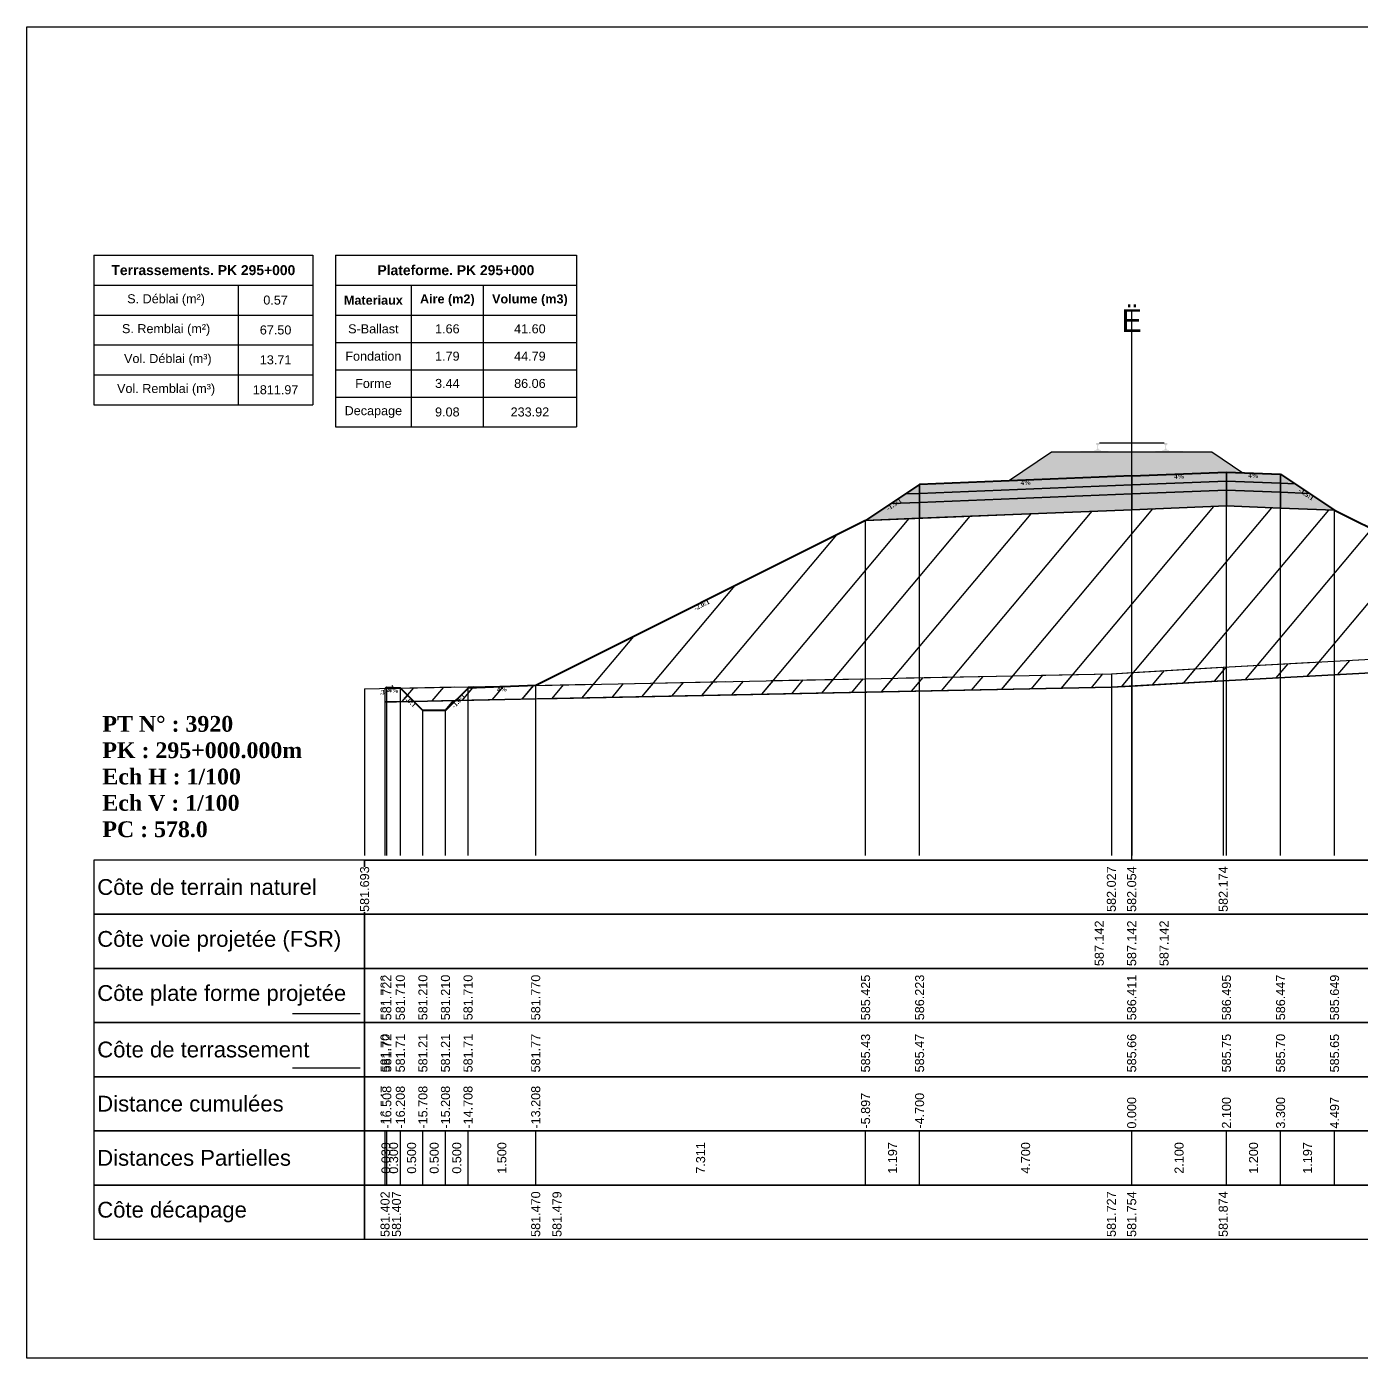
# Model space of a CAD drawing. Header units: millimetres. Extents: x 2762 to 3076, y 916 to 3305.
# Drawn here: x 2873.89 to 2903.47, y 1325.65 to 1355.15 of the extents above; entities that cross this region are included whole.
import ezdxf

# ---------------------------------------------------------------- set-up
doc = ezdxf.new("R2010")
doc.units = ezdxf.units.MM
doc.header["$LTSCALE"] = 2
doc.linetypes.add('CACHE', pattern=[9.525, 6.35, -3.175])
doc.linetypes.add('DASHED', pattern=[0.75, 0.5, -0.25])
for name, color, linetype in [('C-ANNO-TABL', 1, 'Continuous'), ('C-ANNO-TABL-TEXT', 150, 'Continuous'), ('C-ANNO-TABL-TITL', 150, 'Continuous'), ('C-ANNO-TABL-TTBL', 5, 'Continuous'), ('C-ROAD-CORR', 5, 'Continuous'), ('C-ROAD-SCTN', 7, 'Continuous')]:
    doc.layers.add(name, color=color, linetype=linetype)
doc.styles.add('ARIAL', font='arial.ttf')
doc.styles.add('C3D_Etiquette', font='romans.shx')
doc.styles.add('C3D_Profil_Travers', font='romans.shx')
doc.styles.get("Standard").update_dxf_attribs({"font": 'arial.ttf'})

msp = doc.modelspace()

# ---------------------------------------------------------------- hatches: boundary and pattern name
at = {"linetype": 'Continuous', "lineweight": -3}
msp.add_hatch(color=254, dxfattribs=at).paths.add_polyline_path([(2897.162, 1345.542), (2897.162, 1345.727), (2897.277, 1345.748), (2897.625, 1345.748), (2897.625, 1345.754), (2897.551, 1345.754), (2897.551, 1345.764), (2897.552, 1345.765), (2897.554, 1345.766), (2897.555, 1345.766), (2897.575, 1345.768), (2897.578, 1345.768), (2897.581, 1345.769), (2897.609, 1345.78), (2897.612, 1345.781), (2897.613, 1345.782), (2897.614, 1345.784), (2897.615, 1345.788), (2897.616, 1345.795), (2897.617, 1345.804), (2897.618, 1345.814), (2897.618, 1345.838), (2897.617, 1345.854), (2897.617, 1345.86), (2897.616, 1345.866), (2897.615, 1345.871), (2897.615, 1345.873), (2897.614, 1345.876), (2897.613, 1345.878), (2897.612, 1345.879), (2897.611, 1345.881), (2897.61, 1345.881), (2897.594, 1345.887), (2897.592, 1345.889), (2897.591, 1345.89), (2897.59, 1345.891), (2897.59, 1345.894), (2897.59, 1345.912), (2897.591, 1345.916), (2897.592, 1345.918), (2897.594, 1345.921), (2897.596, 1345.922), (2897.599, 1345.924), (2897.6, 1345.924), (2897.604, 1345.925), (2897.608, 1345.925), (2897.611, 1345.926), (2897.615, 1345.926), (2897.62, 1345.926), (2897.623, 1345.926), (2897.626, 1345.926), (2897.63, 1345.926), (2897.633, 1345.926), (2897.637, 1345.926), (2897.642, 1345.926), (2897.645, 1345.925), (2897.649, 1345.925), (2897.653, 1345.924), (2897.654, 1345.924), (2897.656, 1345.922), (2897.659, 1345.921), (2897.661, 1345.918), (2897.662, 1345.916), (2897.662, 1345.912), (2897.662, 1345.894), (2897.662, 1345.891), (2897.662, 1345.89), (2897.661, 1345.889), (2897.659, 1345.887), (2897.643, 1345.881), (2897.642, 1345.881), (2897.64, 1345.879), (2897.639, 1345.878), (2897.639, 1345.876), (2897.638, 1345.873), (2897.637, 1345.871), (2897.637, 1345.866), (2897.636, 1345.86), (2897.635, 1345.854), (2897.635, 1345.838), (2897.635, 1345.814), (2897.636, 1345.804), (2897.637, 1345.795), (2897.638, 1345.788), (2897.639, 1345.784), (2897.64, 1345.782), (2897.641, 1345.781), (2897.643, 1345.78), (2897.672, 1345.769), (2897.675, 1345.768), (2897.678, 1345.768), (2897.698, 1345.766), (2897.699, 1345.766), (2897.7, 1345.765), (2897.701, 1345.764), (2897.701, 1345.754), (2897.627, 1345.754), (2897.627, 1345.748), (2897.831, 1345.748), (2897.963, 1345.718), (2898.797, 1345.718), (2898.928, 1345.748), (2899.132, 1345.748), (2899.132, 1345.754), (2899.058, 1345.754), (2899.058, 1345.764), (2899.059, 1345.765), (2899.061, 1345.766), (2899.062, 1345.766), (2899.082, 1345.768), (2899.085, 1345.768), (2899.088, 1345.769), (2899.116, 1345.78), (2899.119, 1345.781), (2899.12, 1345.782), (2899.121, 1345.784), (2899.122, 1345.788), (2899.123, 1345.795), (2899.124, 1345.804), (2899.125, 1345.814), (2899.125, 1345.838), (2899.124, 1345.854), (2899.124, 1345.86), (2899.123, 1345.866), (2899.122, 1345.871), (2899.122, 1345.873), (2899.121, 1345.876), (2899.12, 1345.878), (2899.119, 1345.879), (2899.118, 1345.881), (2899.117, 1345.881), (2899.101, 1345.887), (2899.099, 1345.889), (2899.098, 1345.89), (2899.097, 1345.891), (2899.097, 1345.894), (2899.097, 1345.912), (2899.098, 1345.916), (2899.099, 1345.918), (2899.101, 1345.921), (2899.103, 1345.922), (2899.106, 1345.924), (2899.107, 1345.924), (2899.111, 1345.925), (2899.115, 1345.925), (2899.118, 1345.926), (2899.122, 1345.926), (2899.127, 1345.926), (2899.13, 1345.926), (2899.133, 1345.926), (2899.137, 1345.926), (2899.14, 1345.926), (2899.144, 1345.926), (2899.149, 1345.926), (2899.152, 1345.925), (2899.156, 1345.925), (2899.16, 1345.924), (2899.161, 1345.924), (2899.163, 1345.922), (2899.166, 1345.921), (2899.168, 1345.918), (2899.169, 1345.916), (2899.169, 1345.912), (2899.169, 1345.894), (2899.169, 1345.891), (2899.169, 1345.89), (2899.168, 1345.889), (2899.166, 1345.887), (2899.15, 1345.881), (2899.149, 1345.881), (2899.147, 1345.879), (2899.146, 1345.878), (2899.146, 1345.876), (2899.145, 1345.873), (2899.144, 1345.871), (2899.144, 1345.866), (2899.143, 1345.86), (2899.142, 1345.854), (2899.142, 1345.838), (2899.142, 1345.814), (2899.143, 1345.804), (2899.144, 1345.795), (2899.145, 1345.788), (2899.146, 1345.784), (2899.147, 1345.782), (2899.148, 1345.781), (2899.15, 1345.78), (2899.179, 1345.769), (2899.182, 1345.768), (2899.185, 1345.768), (2899.205, 1345.766), (2899.206, 1345.766), (2899.207, 1345.765), (2899.208, 1345.764), (2899.208, 1345.754), (2899.134, 1345.754), (2899.134, 1345.748), (2899.482, 1345.748), (2899.597, 1345.727), (2899.597, 1345.542)])
h = msp.add_hatch(dxfattribs=at)
h.set_pattern_fill('GRAVEL', color=252, scale=0.009, style=0)
h.set_pattern_definition([(228.0128, (2895.811781, 1345.314273), (-1.8288, -2.0574), [0.030755, -3.0447435]), (184.96974, (2895.791207, 1345.291413), (2.743199999, 0.228600013), [0.0527764, -5.2248644]), (132.51045, (2895.738629, 1345.286841), (2.286, -2.5146), [0.0372133, -3.684125]), (267.2737, (2895.649475, 1345.229691), (0.2286, 4.572), [0.0480604, -4.7579794]), (292.83365, (2895.647189, 1345.181685), (-1.143, 2.7432), [0.047127, -4.6655827]), (357.2737, (2895.665477, 1345.138251), (-4.572, 0.2286), [0.0480604, -4.7579794]), (37.69424, (2895.713483, 1345.135965), (-2.9718, -2.286), [0.0635574, -6.2921804]), (72.25533, (2895.763775, 1345.174827), (1.6002, 5.0292), [0.0600048, -5.940473]), (121.42957, (2895.782063, 1345.231977), (-1.8288, 2.9718), [0.048223, -4.774099]), (175.23636, (2895.756917, 1345.273125), (2.5146, -0.2286), [0.055054, -2.697654]), (222.39744, (2895.702053, 1345.277697), (-2.7432, -2.5146), [0.071197, -7.0485095]), (138.81407, (2895.87579, 1345.227405), (-1.6002, 1.3716), [0.0243004, -2.405751]), (171.46923, (2895.857501, 1345.243407), (2.9718, -0.4572), [0.0462314, -4.5769175]), (225, (2895.81178, 1345.25026), (-3e-17, -0.2286), [0.032329, -0.29096]), (203.1986, (2895.79578, 1345.277697), (1.143, 0.4572), [0.01741, -1.723556]), (291.8014, (2895.779777, 1345.27084), (-0.2286, 0.6858), [0.024621, -1.206428]), (30.9638, (2895.78892, 1345.24798), (0.6858, 0.4572), [0.039989, -1.292967]), (161.565, (2895.82321, 1345.26855), (0.4572, -0.2286), [0.028916, -0.693981]), (16.38954, (2895.647189, 1345.270839), (2.286, 0.6858), [0.040508, -4.0102944]), (70.34618, (2895.686051, 1345.282269), (-0.9144, -2.5146), [0.033984, -3.3643994]), (293.1986, (2895.82321, 1345.314273), (-0.4572, 1.143), [0.034819, -1.7061465]), (343.61046, (2895.836927, 1345.282269), (-2.286, 0.6858), [0.040508, -4.0102944]), (339.44395, (2895.64719, 1345.129107), (-1.143, 0.4572), [0.039063, -1.914096]), (294.77514, (2895.683765, 1345.115391), (-1.143, 2.5146), [0.0327305, -3.2403234]), (66.8014, (2895.825497, 1345.085673), (0.4572, 1.143), [0.034819, -1.7061465]), (17.35402, (2895.839213, 1345.117677), (-2.9718, -0.9144), [0.0383204, -3.793714]), (69.44395, (2895.713483, 1345.085673), (-0.4572, -1.143), [0.0195316, -1.933628]), (101.3099, (2895.81178, 1345.085673), (-0.2286, 0.9144), [0.011656, -1.1539795]), (165.9638, (2895.809495, 1345.097103), (0.6858, -0.2286), [0.047127, -0.895415]), (186.009, (2895.763775, 1345.108533), (2.286, 0.2286), [0.043674, -4.323723]), (303.69, (2895.78892, 1345.227405), (-0.2286, 0.4572), [0.032969, -0.79126]), (353.15723, (2895.807209, 1345.199973), (3.8862, -0.4572), [0.05756, -5.698441]), (60.9454, (2895.86436, 1345.193115), (-0.9144, -1.6002), [0.023536, -2.330045]), (90, (2895.8758, 1345.2137), (-0.2286, 0.2286), [0.013716, -0.214884]), (120.25644, (2895.759203, 1345.11539), (0.9144, -1.6002), [0.031758, -3.1440547]), (48.0128, (2895.743201, 1345.142823), (1.8288, 2.0574), [0.06151, -3.0139886]), (0, (2895.78435, 1345.18854), (0.2286, 0.2286), [0.059436, -0.169164]), (325.30485, (2895.843785, 1345.188543), (2.286, -1.6002), [0.036145, -3.5783385]), (254.0546, (2895.873503, 1345.16797), (-0.2286, -0.9144), [0.033285, -1.6309485]), (207.64598, (2895.864359, 1345.135965), (-4.3434, -2.286), [0.054193, -5.365122]), (175.42608, (2895.816353, 1345.110819), (-2.9718, 0.2286), [0.0573327, -5.675926])])
h.paths.add_polyline_path([(2895.647, 1345.086), (2896.605, 1345.724), (2900.155, 1345.724), (2900.844, 1345.264), (2900.48, 1345.279)])
h = msp.add_hatch(color=11, dxfattribs=at)
h.paths.add_polyline_path([(2901.68, 1345.031), (2901.68, 1345.231), (2901.999, 1345.018)])
h.paths.add_polyline_path([(2900.48, 1345.079), (2900.48, 1345.279), (2901.68, 1345.231), (2901.68, 1345.031)])
h.paths.add_polyline_path([(2898.38, 1344.995), (2898.38, 1345.195), (2900.48, 1345.279), (2900.48, 1345.079)])
h.paths.add_polyline_path([(2893.68, 1344.807), (2893.68, 1345.007), (2898.38, 1345.195), (2898.38, 1344.995)])
h.paths.add_polyline_path([(2893.36, 1344.794), (2893.68, 1345.007), (2893.68, 1344.807)])
h = msp.add_hatch(color=30, dxfattribs=at)
h.paths.add_polyline_path([(2901.68, 1344.831), (2901.68, 1345.031), (2901.999, 1345.018), (2902.318, 1344.805)])
h.paths.add_polyline_path([(2900.48, 1344.879), (2900.48, 1345.079), (2901.68, 1345.031), (2901.68, 1344.831)])
h.paths.add_polyline_path([(2898.38, 1344.795), (2898.38, 1344.995), (2900.48, 1345.079), (2900.48, 1344.879)])
h.paths.add_polyline_path([(2893.68, 1344.607), (2893.68, 1344.807), (2898.38, 1344.995), (2898.38, 1344.795)])
h.paths.add_polyline_path([(2893.041, 1344.581), (2893.36, 1344.794), (2893.68, 1344.807), (2893.68, 1344.607)])
h = msp.add_hatch(color=83, dxfattribs=at)
h.paths.add_polyline_path([(2901.68, 1344.481), (2901.68, 1344.831), (2902.318, 1344.805), (2902.876, 1344.433)])
h.paths.add_polyline_path([(2900.48, 1344.529), (2900.48, 1344.879), (2901.68, 1344.831), (2901.68, 1344.481)])
h.paths.add_polyline_path([(2898.38, 1344.445), (2898.38, 1344.795), (2900.48, 1344.879), (2900.48, 1344.529)])
h.paths.add_polyline_path([(2893.68, 1344.257), (2893.68, 1344.607), (2898.38, 1344.795), (2898.38, 1344.445)])
h.paths.add_polyline_path([(2892.483, 1344.209), (2893.041, 1344.581), (2893.68, 1344.607), (2893.68, 1344.257)])
h = msp.add_hatch(dxfattribs=at)
h.set_pattern_fill('_U', color=3, angle=50, style=0, pattern_type=0)
h.set_pattern_definition([(50, (2912.01, 1341.4772), (-0.766044, 0.642788), [])])
h.paths.add_polyline_path([(2912.01, 1341.477), (2912.086, 1341.783), (2912.086, 1341.483)])
h.paths.add_polyline_path([(2911.704, 1341.453), (2911.708, 1341.457), (2911.809, 1341.461)])
h.paths.add_polyline_path([(2883.396, 1340.218), (2883.672, 1340.493), (2885.172, 1340.553), (2892.483, 1344.209), (2900.48, 1344.529), (2902.876, 1344.433), (2908.708, 1341.517), (2910.208, 1341.457), (2910.321, 1341.344), (2904.094, 1340.854), (2900.41, 1340.657), (2897.93, 1340.511)])
h.paths.add_polyline_path([(2881.833, 1340.186), (2881.833, 1340.486), (2881.872, 1340.505), (2882.172, 1340.493), (2882.466, 1340.199)])
h = msp.add_hatch(dxfattribs=at)
h.set_pattern_fill('_U', color=150, scale=0.5, angle=50, style=0, pattern_type=0)
h.set_pattern_definition([(50, (2912.00995, 1341.47717), (-0.383022, 0.321394), [])])
h.paths.add_polyline_path([(2912.01, 1341.477), (2912.086, 1341.783), (2912.086, 1341.483)])
h.paths.add_polyline_path([(2911.704, 1341.453), (2911.708, 1341.457), (2911.809, 1341.461)])
h.paths.add_polyline_path([(2908.708, 1341.517), (2912.086, 1341.783), (2912.01, 1341.477), (2911.809, 1341.461), (2911.708, 1341.457), (2911.704, 1341.453), (2910.321, 1341.344), (2910.208, 1341.457)])
h.paths.add_polyline_path([(2883.396, 1340.218), (2883.672, 1340.493), (2885.172, 1340.553), (2897.93, 1340.811), (2900.41, 1340.957), (2904.094, 1341.154), (2908.708, 1341.517), (2910.208, 1341.457), (2910.321, 1341.344), (2904.094, 1340.854), (2900.41, 1340.657), (2897.93, 1340.511)])
h.paths.add_polyline_path([(2882.172, 1340.493), (2885.172, 1340.553), (2883.672, 1340.493), (2883.396, 1340.218), (2882.466, 1340.199)])
h.paths.add_polyline_path([(2881.833, 1340.186), (2881.833, 1340.486), (2882.172, 1340.493), (2882.466, 1340.199)])
h = msp.add_hatch(dxfattribs=at)
h.set_pattern_fill('_U', color=1, angle=50, style=0, pattern_type=0)
h.set_pattern_definition([(50, (2911.8093, 1341.4614), (-0.766044, 0.642788), [])])
h.paths.add_polyline_path([(2911.809, 1341.461), (2912.01, 1341.477), (2912.008, 1341.469)])
h.paths.add_polyline_path([(2910.321, 1341.344), (2911.704, 1341.453), (2911.208, 1340.957), (2910.708, 1340.957)])
h.paths.add_polyline_path([(2882.466, 1340.199), (2883.396, 1340.218), (2883.172, 1339.993), (2882.672, 1339.993)])

# ---------------------------------------------------------------- linework, layer by layer
at = {"color": 7, "linetype": 'Continuous', "lineweight": -3}
for p, q in [((2898.38, 1336.684), (2898.38, 1348.884)), ((2881.379, 1336.684), (2915.381, 1336.684)), ((2881.833, 1329.484), (2881.833, 1330.684)), ((2881.872, 1329.484), (2881.872, 1330.684)), ((2881.872, 1329.484), (2881.872, 1330.684)), ((2882.172, 1329.484), (2882.172, 1330.684)), ((2882.172, 1329.484), (2882.172, 1330.684)), ((2882.672, 1329.484), (2882.672, 1330.684)), ((2882.672, 1329.484), (2882.672, 1330.684)), ((2883.172, 1329.484), (2883.172, 1330.684)), ((2883.172, 1329.484), (2883.172, 1330.684)), ((2883.672, 1329.484), (2883.672, 1330.684)), ((2883.672, 1329.484), (2883.672, 1330.684)), ((2885.172, 1329.484), (2885.172, 1330.684)), ((2885.172, 1329.484), (2885.172, 1330.684)), ((2892.483, 1329.484), (2892.483, 1330.684)), ((2892.483, 1329.484), (2892.483, 1330.684)), ((2893.68, 1329.484), (2893.68, 1330.684)), ((2893.68, 1329.484), (2893.68, 1330.684)), ((2898.38, 1329.484), (2898.38, 1330.684)), ((2898.38, 1329.484), (2898.38, 1330.684)), ((2900.48, 1329.484), (2900.48, 1330.684)), ((2900.48, 1329.484), (2900.48, 1330.684)), ((2901.68, 1329.484), (2901.68, 1330.684)), ((2901.68, 1329.484), (2901.68, 1330.684)), ((2902.876, 1329.484), (2902.876, 1330.684)), ((2902.876, 1329.484), (2902.876, 1330.684))]:
    msp.add_line(p, q, dxfattribs=at)
at = {"color": 251, "linetype": 'Continuous', "lineweight": -3}
for p, q in [((2895.647, 1345.086), (2896.605, 1345.724)), ((2896.605, 1345.724), (2900.155, 1345.724)), ((2900.155, 1345.724), (2900.844, 1345.264)), ((2900.48, 1345.279), (2895.647, 1345.086)), ((2898.38, 1345.195), (2900.48, 1345.279)), ((2900.844, 1345.264), (2900.48, 1345.279)), ((2900.48, 1345.079), (2900.48, 1345.279)), ((2900.48, 1345.279), (2901.68, 1345.231)), ((2900.48, 1345.279), (2900.48, 1345.079)), ((2901.68, 1345.031), (2901.68, 1345.231)), ((2901.68, 1345.231), (2901.999, 1345.018)), ((2901.68, 1345.231), (2901.68, 1345.031)), ((2893.36, 1344.794), (2893.68, 1345.007)), ((2893.68, 1345.007), (2898.38, 1345.195)), ((2893.68, 1344.807), (2893.68, 1345.007)), ((2893.68, 1345.007), (2893.68, 1344.807)), ((2898.38, 1344.995), (2893.68, 1344.807)), ((2898.38, 1344.995), (2898.38, 1345.195)), ((2898.38, 1345.195), (2898.38, 1344.995)), ((2900.48, 1345.079), (2898.38, 1344.995)), ((2901.68, 1345.031), (2900.48, 1345.079)), ((2901.999, 1345.018), (2901.68, 1345.031)), ((2893.68, 1344.807), (2893.36, 1344.794))]:
    msp.add_line(p, q, dxfattribs=at)
at = {"color": 53, "linetype": 'Continuous', "lineweight": -3}
for p, q in [((2893.68, 1344.807), (2898.38, 1344.995)), ((2898.38, 1344.995), (2900.48, 1345.079)), ((2898.38, 1344.795), (2898.38, 1344.995)), ((2898.38, 1344.995), (2898.38, 1344.795)), ((2900.48, 1344.879), (2900.48, 1345.079)), ((2900.48, 1345.079), (2901.68, 1345.031)), ((2900.48, 1345.079), (2900.48, 1344.879)), ((2901.68, 1344.831), (2901.68, 1345.031)), ((2901.68, 1345.031), (2901.999, 1345.018)), ((2901.68, 1345.031), (2901.68, 1344.831)), ((2901.999, 1345.018), (2902.318, 1344.805)), ((2893.041, 1344.581), (2893.36, 1344.794)), ((2893.36, 1344.794), (2893.68, 1344.807)), ((2893.68, 1344.607), (2893.68, 1344.807)), ((2893.68, 1344.807), (2893.68, 1344.607)), ((2898.38, 1344.795), (2893.68, 1344.607)), ((2893.68, 1344.607), (2898.38, 1344.795)), ((2900.48, 1344.879), (2898.38, 1344.795)), ((2898.38, 1344.795), (2900.48, 1344.879)), ((2898.38, 1344.445), (2898.38, 1344.795)), ((2898.38, 1344.795), (2898.38, 1344.445)), ((2901.68, 1344.831), (2900.48, 1344.879)), ((2900.48, 1344.529), (2900.48, 1344.879)), ((2900.48, 1344.879), (2901.68, 1344.831)), ((2900.48, 1344.879), (2900.48, 1344.529)), ((2902.318, 1344.805), (2901.68, 1344.831)), ((2901.68, 1344.481), (2901.68, 1344.831)), ((2901.68, 1344.831), (2902.318, 1344.805)), ((2901.68, 1344.831), (2901.68, 1344.481)), ((2902.318, 1344.805), (2902.876, 1344.433)), ((2892.483, 1344.209), (2893.041, 1344.581)), ((2893.68, 1344.607), (2893.041, 1344.581)), ((2893.041, 1344.581), (2893.68, 1344.607)), ((2893.68, 1344.257), (2893.68, 1344.607)), ((2893.68, 1344.607), (2893.68, 1344.257)), ((2898.38, 1344.445), (2893.68, 1344.257)), ((2900.48, 1344.529), (2898.38, 1344.445)), ((2901.68, 1344.481), (2900.48, 1344.529)), ((2902.876, 1344.433), (2901.68, 1344.481)), ((2893.68, 1344.257), (2892.483, 1344.209))]:
    msp.add_line(p, q, dxfattribs=at)
at = {"color": 253, "linetype": 'Continuous', "lineweight": -3}
for p, q in [((2892.483, 1344.209), (2900.48, 1344.529)), ((2900.48, 1344.529), (2902.876, 1344.433)), ((2902.876, 1344.433), (2908.708, 1341.517)), ((2885.172, 1340.553), (2892.483, 1344.209)), ((2900.41, 1340.957), (2904.094, 1341.154)), ((2885.172, 1340.553), (2897.93, 1340.811)), ((2897.93, 1340.811), (2900.41, 1340.957)), ((2904.094, 1340.854), (2900.41, 1340.657)), ((2904.094, 1340.854), (2900.41, 1340.657)), ((2881.833, 1340.486), (2881.872, 1340.505)), ((2881.833, 1340.486), (2882.172, 1340.493)), ((2881.833, 1340.186), (2881.833, 1340.486)), ((2881.833, 1340.186), (2881.833, 1340.486)), ((2881.872, 1340.505), (2882.172, 1340.493)), ((2882.172, 1340.493), (2885.172, 1340.553)), ((2882.466, 1340.199), (2882.172, 1340.493)), ((2882.172, 1340.493), (2882.466, 1340.199)), ((2882.172, 1340.493), (2882.466, 1340.199)), ((2897.93, 1340.511), (2883.396, 1340.218)), ((2897.93, 1340.511), (2883.396, 1340.218)), ((2883.396, 1340.218), (2883.672, 1340.493)), ((2883.672, 1340.493), (2883.396, 1340.218)), ((2883.396, 1340.218), (2883.672, 1340.493)), ((2883.672, 1340.493), (2885.172, 1340.553)), ((2885.172, 1340.553), (2883.672, 1340.493)), ((2883.672, 1340.493), (2885.172, 1340.553)), ((2900.41, 1340.657), (2897.93, 1340.511)), ((2900.41, 1340.657), (2897.93, 1340.511)), ((2882.466, 1340.199), (2881.833, 1340.186)), ((2882.466, 1340.199), (2881.833, 1340.186)), ((2883.396, 1340.218), (2882.466, 1340.199)), ((2882.466, 1340.199), (2883.396, 1340.218)), ((2882.672, 1339.993), (2882.466, 1340.199)), ((2883.396, 1340.218), (2883.172, 1339.993)), ((2883.172, 1339.993), (2882.672, 1339.993))]:
    msp.add_line(p, q, dxfattribs=at)
at = {"color": 8, "linetype": 'CACHE', "lineweight": -3}
for p, q in [((2898.38, 1336.784), (2898.38, 1344.445)), ((2898.38, 1336.784), (2898.38, 1344.445)), ((2900.48, 1336.784), (2900.48, 1344.529)), ((2901.68, 1336.784), (2901.68, 1344.481)), ((2902.876, 1336.784), (2902.876, 1344.433)), ((2892.483, 1336.784), (2892.483, 1344.209)), ((2893.68, 1336.784), (2893.68, 1344.257)), ((2881.833, 1336.784), (2881.833, 1340.486)), ((2881.872, 1336.784), (2881.872, 1340.505)), ((2882.172, 1336.784), (2882.172, 1340.493)), ((2883.672, 1336.784), (2883.672, 1340.493)), ((2885.172, 1336.784), (2885.172, 1340.553)), ((2882.672, 1336.784), (2882.672, 1339.993)), ((2883.172, 1336.784), (2883.172, 1339.993))]:
    msp.add_line(p, q, dxfattribs=at)
at = {"color": 105, "linetype": 'DASHED', "lineweight": -3, "ltscale": 2}
for p, q in [((2900.41, 1340.957), (2904.094, 1341.154)), ((2881.38, 1340.477), (2897.93, 1340.811)), ((2897.93, 1340.811), (2898.38, 1340.838)), ((2898.38, 1340.838), (2900.41, 1340.957))]:
    msp.add_line(p, q, dxfattribs=at)
at = {"color": 98, "linetype": 'CACHE', "lineweight": -3}
for p, q in [((2897.93, 1340.811), (2897.93, 1336.784)), ((2898.38, 1340.838), (2898.38, 1336.784)), ((2900.41, 1340.957), (2900.41, 1336.784)), ((2881.38, 1340.477), (2881.38, 1336.784))]:
    msp.add_line(p, q, dxfattribs=at)
at = {"color": 6, "linetype": 'Continuous', "lineweight": -3}
for p, q in [((2900.41, 1340.657), (2904.094, 1340.854)), ((2885.644, 1340.263), (2897.93, 1340.511)), ((2897.93, 1340.511), (2898.38, 1340.538)), ((2898.38, 1340.538), (2900.41, 1340.657)), ((2881.833, 1340.186), (2882.086, 1340.191)), ((2882.086, 1340.191), (2885.172, 1340.253)), ((2885.172, 1340.253), (2885.644, 1340.263))]:
    msp.add_line(p, q, dxfattribs=at)
at = {"color": 154, "linetype": 'Continuous', "lineweight": -3}
msp.add_line((2879.779, 1333.284), (2881.279, 1333.284), dxfattribs=at)
at = {"color": 1, "linetype": 'Continuous', "lineweight": -3}
msp.add_line((2879.779, 1332.084), (2881.279, 1332.084), dxfattribs=at)
at = {"color": 7, "linetype": 'Continuous', "lineweight": -3}
for points in [[(2881.379, 1335.484), (2881.379, 1336.684), (2875.379, 1336.684), (2875.379, 1335.484)], [(2881.379, 1335.484), (2915.381, 1335.484), (2915.381, 1336.684), (2881.379, 1336.684)], [(2881.379, 1334.284), (2881.379, 1335.484), (2875.379, 1335.484), (2875.379, 1334.284)], [(2881.379, 1334.284), (2915.381, 1334.284), (2915.381, 1335.484), (2881.379, 1335.484)], [(2881.379, 1333.084), (2881.379, 1334.284), (2875.379, 1334.284), (2875.379, 1333.084)], [(2881.379, 1333.084), (2915.381, 1333.084), (2915.381, 1334.284), (2881.379, 1334.284)], [(2881.379, 1331.884), (2881.379, 1333.084), (2875.379, 1333.084), (2875.379, 1331.884)], [(2881.379, 1331.884), (2915.381, 1331.884), (2915.381, 1333.084), (2881.379, 1333.084)], [(2881.379, 1330.684), (2881.379, 1331.884), (2875.379, 1331.884), (2875.379, 1330.684)], [(2881.379, 1330.684), (2915.381, 1330.684), (2915.381, 1331.884), (2881.379, 1331.884)], [(2881.379, 1329.484), (2881.379, 1330.684), (2875.379, 1330.684), (2875.379, 1329.484)], [(2881.379, 1329.484), (2915.381, 1329.484), (2915.381, 1330.684), (2881.379, 1330.684)], [(2881.379, 1328.284), (2881.379, 1329.484), (2875.379, 1329.484), (2875.379, 1328.284)], [(2881.379, 1328.284), (2915.381, 1328.284), (2915.381, 1329.484), (2881.379, 1329.484)]]:
    msp.add_3dface(points, dxfattribs=at)
at = {"layer": 'C-ANNO-TABL', "color": 7, "linetype": 'Continuous', "lineweight": -3}
for p, q in [((2875.379, 1349.419), (2878.579, 1349.419)), ((2878.579, 1349.419), (2880.232, 1349.419)), ((2878.579, 1349.419), (2878.579, 1348.757)), ((2880.732, 1349.416), (2882.414, 1349.416)), ((2882.414, 1349.416), (2884.01, 1349.416)), ((2882.414, 1349.416), (2882.414, 1348.754)), ((2884.01, 1349.416), (2886.073, 1349.416)), ((2884.01, 1349.416), (2884.01, 1348.754)), ((2875.379, 1348.757), (2878.579, 1348.757)), ((2878.579, 1348.757), (2880.232, 1348.757)), ((2878.579, 1348.757), (2878.579, 1348.095)), ((2880.732, 1348.754), (2882.414, 1348.754)), ((2882.414, 1348.754), (2884.01, 1348.754)), ((2882.414, 1348.754), (2882.414, 1348.147)), ((2884.01, 1348.754), (2886.073, 1348.754)), ((2884.01, 1348.754), (2884.01, 1348.147)), ((2875.379, 1348.095), (2878.579, 1348.095)), ((2878.579, 1348.095), (2880.232, 1348.095)), ((2878.579, 1348.095), (2878.579, 1347.432)), ((2880.732, 1348.147), (2882.414, 1348.147)), ((2882.414, 1348.147), (2884.01, 1348.147)), ((2882.414, 1348.147), (2882.414, 1347.543)), ((2884.01, 1348.147), (2886.073, 1348.147)), ((2884.01, 1348.147), (2884.01, 1347.543)), ((2875.379, 1347.432), (2878.579, 1347.432)), ((2878.579, 1347.432), (2880.232, 1347.432)), ((2878.579, 1347.432), (2878.579, 1346.77)), ((2880.732, 1347.543), (2882.414, 1347.543)), ((2882.414, 1347.543), (2884.01, 1347.543)), ((2882.414, 1347.543), (2882.414, 1346.939)), ((2884.01, 1347.543), (2886.073, 1347.543)), ((2884.01, 1347.543), (2884.01, 1346.939)), ((2880.732, 1346.939), (2882.414, 1346.939)), ((2882.414, 1346.939), (2884.01, 1346.939)), ((2882.414, 1346.939), (2882.414, 1346.28)), ((2884.01, 1346.939), (2886.073, 1346.939)), ((2884.01, 1346.939), (2884.01, 1346.28))]:
    msp.add_line(p, q, dxfattribs=at)
at = {"layer": 'C-ANNO-TABL-TTBL', "color": 7, "linetype": 'Continuous', "lineweight": -3}
for p, q in [((2875.379, 1350.084), (2880.232, 1350.084)), ((2875.379, 1350.084), (2875.379, 1349.419)), ((2880.232, 1350.084), (2880.232, 1349.419)), ((2880.732, 1350.084), (2886.073, 1350.084)), ((2880.732, 1350.084), (2880.732, 1349.416)), ((2886.073, 1350.084), (2886.073, 1349.416)), ((2875.379, 1349.419), (2875.379, 1348.757)), ((2880.232, 1349.419), (2880.232, 1348.757)), ((2880.732, 1349.416), (2880.732, 1348.754)), ((2886.073, 1349.416), (2886.073, 1348.754)), ((2875.379, 1348.757), (2875.379, 1348.095)), ((2880.232, 1348.757), (2880.232, 1348.095)), ((2880.732, 1348.754), (2880.732, 1348.147)), ((2886.073, 1348.754), (2886.073, 1348.147)), ((2875.379, 1348.095), (2875.379, 1347.432)), ((2880.232, 1348.095), (2880.232, 1347.432)), ((2880.732, 1348.147), (2880.732, 1347.543)), ((2886.073, 1348.147), (2886.073, 1347.543)), ((2875.379, 1347.432), (2875.379, 1346.77)), ((2880.232, 1347.432), (2880.232, 1346.77)), ((2880.732, 1347.543), (2880.732, 1346.939)), ((2886.073, 1347.543), (2886.073, 1346.939)), ((2875.379, 1346.77), (2878.579, 1346.77)), ((2878.579, 1346.77), (2880.232, 1346.77)), ((2880.732, 1346.939), (2880.732, 1346.28)), ((2886.073, 1346.939), (2886.073, 1346.28)), ((2880.732, 1346.28), (2882.414, 1346.28)), ((2882.414, 1346.28), (2884.01, 1346.28)), ((2884.01, 1346.28), (2886.073, 1346.28))]:
    msp.add_line(p, q, dxfattribs=at)
at = {"layer": 'C-ROAD-CORR', "color": 1, "linetype": 'Continuous', "lineweight": 40}
for p, q in [((2898.38, 1345.195), (2900.48, 1345.279)), ((2900.48, 1345.279), (2901.68, 1345.231)), ((2901.68, 1345.231), (2902.876, 1344.433)), ((2893.68, 1345.007), (2892.483, 1344.209)), ((2898.38, 1345.195), (2893.68, 1345.007)), ((2902.876, 1344.433), (2908.708, 1341.517)), ((2892.483, 1344.209), (2885.172, 1340.553)), ((2881.872, 1340.505), (2881.833, 1340.486)), ((2882.172, 1340.493), (2881.872, 1340.505)), ((2882.672, 1339.993), (2882.172, 1340.493)), ((2883.672, 1340.493), (2883.172, 1339.993)), ((2885.172, 1340.553), (2883.672, 1340.493)), ((2883.172, 1339.993), (2882.672, 1339.993))]:
    msp.add_line(p, q, dxfattribs=at)
at = {"layer": 'C-ROAD-CORR', "color": 102, "linetype": 'Continuous', "lineweight": -3, "ltscale": 0.5}
for p, q in [((2898.38, 1344.445), (2893.68, 1344.257)), ((2898.38, 1344.445), (2900.48, 1344.529)), ((2900.48, 1344.529), (2901.68, 1344.481)), ((2901.68, 1344.481), (2902.876, 1344.433)), ((2893.68, 1344.257), (2892.483, 1344.209))]:
    msp.add_line(p, q, dxfattribs=at)
at = {"layer": 'C-ROAD-CORR', "color": 1, "linetype": 'Continuous', "lineweight": -3}
for p, q in [((2882.672, 1339.993), (2882.172, 1340.493)), ((2883.672, 1340.493), (2883.172, 1339.993))]:
    msp.add_line(p, q, dxfattribs=at)
at = {"layer": 'C-ROAD-SCTN', "color": 154, "linetype": 'Continuous', "lineweight": -3}
for p, q in [((2897.662, 1345.926), (2898.38, 1345.926)), ((2898.38, 1345.926), (2899.097, 1345.926)), ((2898.38, 1345.195), (2900.48, 1345.279)), ((2900.48, 1345.279), (2901.68, 1345.231)), ((2901.68, 1345.231), (2902.876, 1344.433)), ((2892.483, 1344.209), (2893.68, 1345.007)), ((2893.68, 1345.007), (2898.38, 1345.195)), ((2902.876, 1344.433), (2908.708, 1341.517)), ((2885.172, 1340.553), (2892.483, 1344.209)), ((2881.833, 1340.486), (2881.872, 1340.505)), ((2881.872, 1340.505), (2882.172, 1340.493)), ((2882.172, 1340.493), (2882.672, 1339.993)), ((2883.172, 1339.993), (2883.672, 1340.493)), ((2883.672, 1340.493), (2885.172, 1340.553)), ((2882.672, 1339.993), (2883.172, 1339.993))]:
    msp.add_line(p, q, dxfattribs=at)
at = {"layer": 'C-ROAD-SCTN', "color": 140, "linetype": 'Continuous', "lineweight": -3}
for p, q in [((2895.647, 1345.086), (2896.605, 1345.724)), ((2896.605, 1345.724), (2896.648, 1345.724)), ((2896.648, 1345.724), (2898.38, 1345.724)), ((2898.38, 1345.724), (2900.111, 1345.724)), ((2900.111, 1345.724), (2900.155, 1345.724)), ((2900.155, 1345.724), (2900.844, 1345.264))]:
    msp.add_line(p, q, dxfattribs=at)
at = {"layer": 'C-ROAD-SCTN', "color": 1, "linetype": 'Continuous', "lineweight": -3}
for p, q in [((2893.68, 1344.257), (2898.38, 1344.445)), ((2898.38, 1344.445), (2900.48, 1344.529)), ((2900.48, 1344.529), (2901.68, 1344.481)), ((2901.68, 1344.481), (2902.876, 1344.433)), ((2902.876, 1344.433), (2908.708, 1341.517)), ((2885.172, 1340.553), (2892.483, 1344.209)), ((2892.483, 1344.209), (2893.68, 1344.257)), ((2881.833, 1340.486), (2881.872, 1340.505)), ((2881.872, 1340.505), (2882.172, 1340.493)), ((2882.172, 1340.493), (2882.672, 1339.993)), ((2883.172, 1339.993), (2883.672, 1340.493)), ((2883.672, 1340.493), (2885.172, 1340.553)), ((2882.672, 1339.993), (2883.172, 1339.993))]:
    msp.add_line(p, q, dxfattribs=at)

# ---------------------------------------------------------------- texts
at = {"color": 7, "linetype": 'Continuous', "lineweight": -3}
for s, insert, char_height, attachment_point, style in [('{\\fWingdings|b0|i0|c2|p0;Ë}', (2898.38, 1348.384), 0.5, 8, 'C3D_Profil_Travers'), ('{\\fTimes New Roman|b1|i0|c0|p18;PT N° : 3920\\PPK : 295+000.000m\\PEch H : 1/100\\PEch V : 1/100\\PPC : 578.0}', (2875.568, 1337.184), 0.35, 7, 'C3D_Profil_Travers'), ('{\\fArial|b0|i0|c0|p34;Côte de terrain naturel}', (2875.454, 1336.084), 0.35, 4, 'C3D_Etiquette'), ('{\\fArial|b0|i0|c0|p34;Côte plate forme projetée}', (2875.454, 1333.684), 0.35, 4, 'C3D_Etiquette'), ('{\\fArial|b0|i0|c0|p34;Côte de terrassement}', (2875.454, 1332.484), 0.35, 4, 'C3D_Etiquette'), ('{\\fArial|b0|i0|c0|p34;Distance cumulées}', (2875.454, 1331.284), 0.35, 4, 'C3D_Etiquette'), ('{\\fArial|b0|i0|c0|p34;Distances Partielles}', (2875.454, 1330.084), 0.35, 4, 'C3D_Etiquette'), ('{\\fArial|b0|i0|c0|p34;Côte décapage}', (2875.454, 1328.884), 0.35, 4, 'C3D_Etiquette')]:
    msp.add_mtext(s, dxfattribs=dict(at, insert=insert, char_height=char_height, attachment_point=attachment_point, style=style))
at = {"color": 7, "linetype": 'Continuous', "lineweight": -3, "char_height": 0.1, "attachment_point": 2, "style": 'C3D_Etiquette'}
for s, insert, width, rotation in [('{\\fTimes New Roman|b1|i0|c0|p18;4%}', (2899.43, 1345.233), 0.37094, 2.2906), ('{\\fTimes New Roman|b1|i0|c0|p18;4%}', (2901.079, 1345.251), 0.42071, 357.7094), ('{\\fTimes New Roman|b1|i0|c0|p18;4%}', (2896.03, 1345.097), 0.42071, 2.2906), ('{\\fTimes New Roman|b1|i0|c0|p18;-1.5:1}', (2893.083, 1344.605), 0.34598, 33.6901), ('{\\fTimes New Roman|b1|i0|c0|p18;-1.5:1}', (2902.276, 1344.829), 0.34598, 326.3099), ('{\\fTimes New Roman|b1|i0|c0|p18;-2.0:1}', (2888.829, 1342.378), 0.34598, 26.5651), ('{\\fTimes New Roman|b1|i0|c0|p18;-2.0:1}', (2881.854, 1340.492), 0.34598, 26.5651), ('{\\fTimes New Roman|b1|i0|c0|p18;4%}', (2882.021, 1340.495), 0.37094, 357.7094), ('{\\fTimes New Roman|b1|i0|c0|p18;4%}', (2884.422, 1340.519), 0.42071, 2.2906), ('{\\fTimes New Roman|b1|i0|c0|p18;1.0:1}', (2882.419, 1340.241), 0.29001, 315), ('{\\fTimes New Roman|b1|i0|c0|p18;-1.0:1}', (2883.424, 1340.241), 0.34598, 45)]:
    msp.add_mtext(s, dxfattribs=dict(at, insert=insert, width=width, rotation=rotation))
at = {"color": 7, "linetype": 'Continuous', "lineweight": -3, "insert": (2875.454, 1334.884), "char_height": 0.35, "attachment_point": 4}
msp.add_mtext('{\\fArial|b0|i0|c0|p34;Côte voie projetée (FSR)}', dxfattribs=at)
at = {"color": 7, "linetype": 'Continuous', "lineweight": -3, "char_height": 0.2, "rotation": 90, "style": 'C3D_Profil_Travers'}
for s, insert, attachment_point in [('{\\fArial|b0|i0|c0|p34;581.70}', (2881.833, 1331.979), 4), ('{\\fArial|b0|i0|c0|p34;581.72}', (2881.872, 1331.979), 4), ('{\\fArial|b0|i0|c0|p34;581.71}', (2882.172, 1331.979), 4), ('{\\fArial|b0|i0|c0|p34;581.21}', (2882.672, 1331.979), 4), ('{\\fArial|b0|i0|c0|p34;581.21}', (2883.172, 1331.979), 4), ('{\\fArial|b0|i0|c0|p34;581.71}', (2883.672, 1331.979), 4), ('{\\fArial|b0|i0|c0|p34;581.77}', (2885.172, 1331.979), 4), ('{\\fArial|b0|i0|c0|p34;585.43}', (2892.483, 1331.979), 4), ('{\\fArial|b0|i0|c0|p34;585.47}', (2893.68, 1331.979), 4), ('{\\fArial|b0|i0|c0|p34;585.66}', (2898.38, 1331.979), 4), ('{\\fArial|b0|i0|c0|p34;585.75}', (2900.48, 1331.979), 4), ('{\\fArial|b0|i0|c0|p34;585.70}', (2901.68, 1331.979), 4), ('{\\fArial|b0|i0|c0|p34;585.65}', (2902.876, 1331.979), 4), ('{\\fArial|b0|i0|c0|p34;0.039}', (2881.852, 1330.084), 5), ('{\\fArial|b0|i0|c0|p34;0.300}', (2882.022, 1330.084), 5), ('{\\fArial|b0|i0|c0|p34;0.500}', (2882.422, 1330.084), 5), ('{\\fArial|b0|i0|c0|p34;0.500}', (2882.922, 1330.084), 5), ('{\\fArial|b0|i0|c0|p34;0.500}', (2883.422, 1330.084), 5), ('{\\fArial|b0|i0|c0|p34;1.500}', (2884.422, 1330.084), 5), ('{\\fArial|b0|i0|c0|p34;7.311}', (2888.827, 1330.084), 5), ('{\\fArial|b0|i0|c0|p34;1.197}', (2893.081, 1330.084), 5), ('{\\fArial|b0|i0|c0|p34;4.700}', (2896.03, 1330.084), 5), ('{\\fArial|b0|i0|c0|p34;2.100}', (2899.43, 1330.084), 5), ('{\\fArial|b0|i0|c0|p34;1.200}', (2901.08, 1330.084), 5), ('{\\fArial|b0|i0|c0|p34;1.197}', (2902.278, 1330.084), 5)]:
    msp.add_mtext(s, dxfattribs=dict(at, insert=insert, attachment_point=attachment_point))
at = {"layer": 'C-ANNO-TABL-TEXT', "color": 7, "linetype": 'Continuous', "lineweight": -3, "char_height": 0.2, "attachment_point": 5, "style": 'ARIAL'}
for s, insert in [('{\\fArial|b0|i0|c0|p34;\\C7;0.57}', (2879.406, 1349.088)), ('{\\fArial|b0|i0|c0|p34;\\C7;67.50}', (2879.406, 1348.426)), ('{\\fArial|b0|i0|c0|p34;\\C7;S-Ballast}', (2881.573, 1348.451)), ('{\\fArial|b0|i0|c0|p34;\\C7;1.66}', (2883.212, 1348.451)), ('{\\C18;\\c0;41.60}', (2885.042, 1348.451)), ('{\\fArial|b0|i0|c0|p34;\\C7;13.71}', (2879.406, 1347.764)), ('{\\fArial|b0|i0|c0|p34;\\C7;Fondation}', (2881.573, 1347.845)), ('{\\fArial|b0|i0|c0|p34;\\C7;1.79}', (2883.212, 1347.845)), ('{\\C18;\\c0;44.79}', (2885.042, 1347.845)), ('{\\fArial|b0|i0|c0|p34;\\C7;Forme}', (2881.573, 1347.241)), ('{\\fArial|b0|i0|c0|p34;\\C7;3.44}', (2883.212, 1347.241)), ('{\\C18;\\c0;86.06}', (2885.042, 1347.241)), ('{\\fArial|b0|i0|c0|p34;\\C7;1811.97}', (2879.406, 1347.101)), ('{\\fArial|b0|i0|c0|p34;\\C7;Decapage}', (2881.573, 1346.609)), ('{\\fArial|b0|i0|c0|p34;\\C7;9.08}', (2883.212, 1346.609)), ('{\\C18;\\c0;233.92}', (2885.042, 1346.609))]:
    msp.add_mtext(s, dxfattribs=dict(at, insert=insert))
at = {"layer": 'C-ANNO-TABL-TITL', "color": 7, "linetype": 'Continuous', "lineweight": -3, "attachment_point": 5, "style": 'ARIAL'}
for s, insert, char_height in [('{\\fArial|b1|i0|c0|p34;\\C7;Terrassements. PK 295+000}', (2877.805, 1349.751), 0.22), ('{\\fArial|b1|i0|c0|p34;\\C18;\\c0;Plateforme. PK 295+000}', (2883.402, 1349.75), 0.22), ('{\\fArial|b0|i0|c0|p34;\\C7;S. Déblai (m²) }', (2876.979, 1349.088), 0.2), ('{\\fArial|b1|i0|c0|p34;\\C7;Materiaux   }', (2881.573, 1349.085), 0.2), ('{\\fArial|b1|i0|c0|p34;\\C7;Aire (m2)}', (2883.212, 1349.085), 0.2), ('{\\fArial|b1|i0|c0|p34;\\C7;Volume (m3)}', (2885.042, 1349.085), 0.2), ('{\\fArial|b0|i0|c0|p34;\\C7;S. Remblai (m²) }', (2876.979, 1348.426), 0.2), ('{\\fArial|b0|i0|c0|p34;\\C7; Vol. Déblai (m³) }', (2876.979, 1347.764), 0.2), ('{\\fArial|b0|i0|c0|p34;\\C7;Vol. Remblai (m³)}', (2876.979, 1347.101), 0.2)]:
    msp.add_mtext(s, dxfattribs=dict(at, insert=insert, char_height=char_height))

# ---------------------------------------------------------------- next in the draw order: texts
at = {"color": 7, "linetype": 'Continuous', "lineweight": -3, "char_height": 0.2, "attachment_point": 4, "rotation": 90, "style": 'C3D_Profil_Travers', "bg_fill": 3, "box_fill_scale": 1.000375, "bg_fill_color": 256, "bg_fill_true_color": 13158600, "bg_fill_transparency": 0}
for s, insert, width in [('{\\fArial|b0|i0|c0|p34;581.693}', (2881.38, 1335.534), 0.99553), ('{\\fArial|b0|i0|c0|p34;582.027}', (2897.93, 1335.534), 0.99553), ('{\\fArial|b0|i0|c0|p34;582.054}', (2898.38, 1335.534), 0.99471), ('{\\fArial|b0|i0|c0|p34;582.174}', (2900.41, 1335.534), 0.99471), ('{\\fArial|b0|i0|c0|p34;587.142}', (2897.662, 1334.334), 0.99347), ('{\\fArial|b0|i0|c0|p34;587.142}', (2898.38, 1334.334), 0.99347), ('{\\fArial|b0|i0|c0|p34;587.142}', (2899.097, 1334.334), 0.99347), ('{\\fArial|b0|i0|c0|p34;581.702}', (2881.833, 1333.134), 0.99347), ('{\\fArial|b0|i0|c0|p34;581.210}', (2882.672, 1333.134), 0.99484), ('{\\fArial|b0|i0|c0|p34;581.210}', (2883.172, 1333.134), 0.99484), ('{\\fArial|b0|i0|c0|p34;581.710}', (2883.672, 1333.134), 0.99484), ('{\\fArial|b0|i0|c0|p34;581.770}', (2885.172, 1333.134), 0.99484), ('{\\fArial|b0|i0|c0|p34;585.425}', (2892.483, 1333.134), 0.99705), ('{\\fArial|b0|i0|c0|p34;586.223}', (2893.68, 1333.134), 0.99553), ('{\\fArial|b0|i0|c0|p34;586.411}', (2898.38, 1333.134), 0.95654), ('{\\fArial|b0|i0|c0|p34;586.495}', (2900.48, 1333.134), 0.99705), ('{\\fArial|b0|i0|c0|p34;586.447}', (2901.68, 1333.134), 0.99553), ('{\\fArial|b0|i0|c0|p34;585.649}', (2902.876, 1333.134), 0.99595), ('{\\fArial|b0|i0|c0|p34;\\C256;-16.547}', (2881.833, 1330.734), 0.93532), ('{\\fArial|b0|i0|c0|p34;\\C256;-15.708}', (2882.672, 1330.734), 0.93573), ('{\\fArial|b0|i0|c0|p34;\\C256;-15.208}', (2883.172, 1330.734), 0.93573), ('{\\fArial|b0|i0|c0|p34;\\C256;-14.708}', (2883.672, 1330.734), 0.93573), ('{\\fArial|b0|i0|c0|p34;\\C256;-13.208}', (2885.172, 1330.734), 0.93573), ('{\\fArial|b0|i0|c0|p34;\\C256;-5.897}', (2892.483, 1330.734), 0.77838), ('{\\fArial|b0|i0|c0|p34;\\C256;-4.700}', (2893.68, 1330.734), 0.77769), ('{\\fArial|b0|i0|c0|p34;\\C256;0.000}', (2898.38, 1330.734), 0.68096), ('{\\fArial|b0|i0|c0|p34;\\C256;2.100}', (2900.48, 1330.734), 0.6844), ('{\\fArial|b0|i0|c0|p34;\\C256;3.300}', (2901.68, 1330.734), 0.68082), ('{\\fArial|b0|i0|c0|p34;\\C256;4.497}', (2902.876, 1330.734), 0.68978), ('{\\fArial|b0|i0|c0|p34;581.402}', (2881.833, 1328.334), 0.99347), ('{\\fArial|b0|i0|c0|p34;581.470}', (2885.172, 1328.334), 0.99484), ('{\\fArial|b0|i0|c0|p34;581.479}', (2885.644, 1328.334), 0.99595), ('{\\fArial|b0|i0|c0|p34;581.727}', (2897.93, 1328.334), 0.99553), ('{\\fArial|b0|i0|c0|p34;581.754}', (2898.38, 1328.334), 0.99471), ('{\\fArial|b0|i0|c0|p34;581.874}', (2900.41, 1328.334), 0.99471)]:
    msp.add_mtext(s, dxfattribs=dict(at, insert=insert, width=width))

# ---------------------------------------------------------------- next in the draw order: texts
for s, insert, width in [('{\\fArial|b0|i0|c0|p34;581.722}', (2881.872, 1333.134), 0.99347), ('{\\fArial|b0|i0|c0|p34;\\C256;-16.508}', (2881.872, 1330.734), 0.93573), ('{\\fArial|b0|i0|c0|p34;581.407}', (2882.086, 1328.334), 0.99553)]:
    msp.add_mtext(s, dxfattribs=dict(at, insert=insert, width=width))

# ---------------------------------------------------------------- next in the draw order: texts
for s, insert, width in [('{\\fArial|b0|i0|c0|p34;581.710}', (2882.172, 1333.134), 0.99484), ('{\\fArial|b0|i0|c0|p34;\\C256;-16.208}', (2882.172, 1330.734), 0.93573)]:
    msp.add_mtext(s, dxfattribs=dict(at, insert=insert, width=width))

# ---------------------------------------------------------------- next in the draw order: linework, layer by layer
msp.add_lwpolyline([(2873.89, 1355.145), (2922.89, 1355.145), (2922.89, 1325.645), (2873.89, 1325.645)], close=True)

doc.saveas('drawing.dxf')
